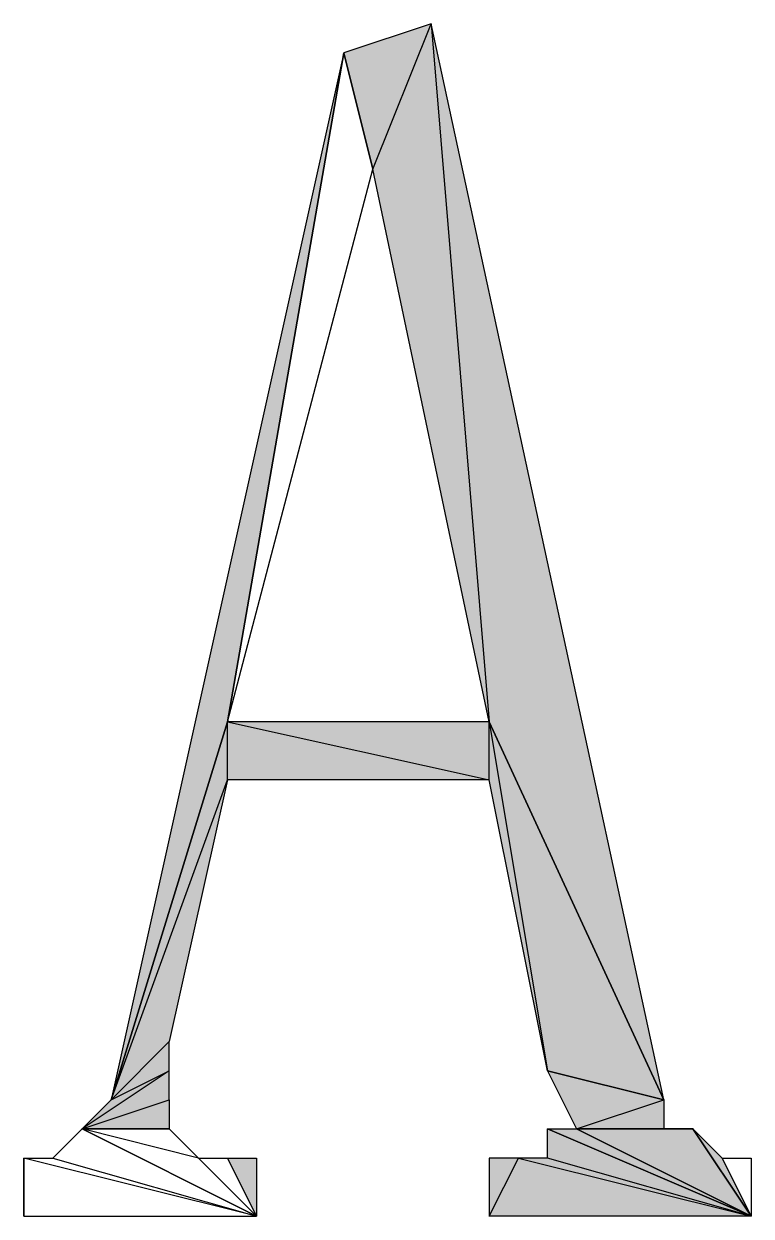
# Model space of a CAD drawing. Header units: inches. Extents: x -244 to 17, y 0 to 370.
# Drawn here: x -236.971 to -235.384, y 8.647 to 11.25 of the extents above; entities that cross this region are included whole.
import ezdxf

# ---------------------------------------------------------------- set-up
doc = ezdxf.new("R2010")
doc.units = ezdxf.units.IN
doc.header["$MEASUREMENT"] = 0
doc.layers.add('图层 1', color=7, linetype='Continuous')

# ---------------------------------------------------------------- blocks, each defined once
blk = doc.blocks.new('block 2')
at = {"layer": '图层 1', "true_color": 0xffffff}
h = blk.add_hatch(color=7, dxfattribs=at)
h.dxf.hatch_style = 2
h.paths.add_polyline_path([(28.956, 257.4926), (29.0194, 257.3021), (28.956, 257.3021)])
h.paths.add_polyline_path([(29.083, 257.3021), (28.956, 257.4926), (29.0194, 257.3021)])
h.paths.add_polyline_path([(29.0194, 257.4291), (29.083, 257.3021), (28.956, 257.4926)])
h = blk.add_hatch(color=7, dxfattribs=at)
h.dxf.hatch_style = 2
h.paths.add_polyline_path([(29.0194, 257.4291), (29.7181, 257.1752), (29.8451, 257.1752)])
h.paths.add_polyline_path([(29.1466, 257.3021), (29.0194, 257.4291), (29.7181, 257.1752)])
h.paths.add_polyline_path([(29.083, 257.3021), (29.1466, 257.3021), (29.0194, 257.4291)])
h = blk.add_hatch(color=7, dxfattribs=at)
h.dxf.hatch_style = 2
h.paths.add_polyline_path([(29.0194, 257.4291), (29.8451, 257.1752), (31.3056, 256.9213)])
h = blk.add_hatch(color=7, dxfattribs=at)
h.dxf.hatch_style = 2
h.paths.add_polyline_path([(28.8925, 257.1752), (28.8925, 257.1116), (28.7655, 257.1116)])
h = blk.add_hatch(color=7, dxfattribs=at)
h.dxf.hatch_style = 2
h.paths.add_polyline_path([(29.7181, 257.1752), (29.8451, 257.1752), (29.7181, 256.6036)])
h = blk.add_hatch(color=7, dxfattribs=at)
h.dxf.hatch_style = 2
h.paths.add_polyline_path([(29.8451, 257.1752), (29.7181, 256.6036), (29.8451, 256.6036)])
h = blk.add_hatch(color=7, dxfattribs=at)
h.dxf.hatch_style = 2
h.paths.add_polyline_path([(31.369, 256.7308), (29.8451, 256.6036), (29.0194, 256.2226)])
h.paths.add_polyline_path([(31.0515, 256.8577), (31.369, 256.7308), (29.8451, 256.6036)])
h.paths.add_polyline_path([(31.3056, 256.9213), (31.0515, 256.8577), (31.369, 256.7308)])
h = blk.add_hatch(color=7, dxfattribs=at)
h.dxf.hatch_style = 2
h.paths.add_polyline_path([(28.7655, 256.6036), (28.8925, 256.5402), (28.7655, 256.0321)])
h.paths.add_polyline_path([(28.8925, 256.6036), (28.7655, 256.6036), (28.8925, 256.5402)])
h = blk.add_hatch(color=7, dxfattribs=at)
h.dxf.hatch_style = 2
h.paths.add_polyline_path([(29.8451, 256.6036), (29.083, 256.4767), (29.0194, 256.2226)])
h.paths.add_polyline_path([(29.7181, 256.6036), (29.8451, 256.6036), (29.083, 256.4767)])
h = blk.add_hatch(color=7, dxfattribs=at)
h.dxf.hatch_style = 2
h.paths.add_polyline_path([(28.7655, 256.0321), (28.8925, 256.4767), (28.8925, 256.5402)])
h.paths.add_polyline_path([(28.956, 256.4767), (28.7655, 256.0321), (28.8925, 256.4767)])
h = blk.add_hatch(color=7, dxfattribs=at)
h.dxf.hatch_style = 2
h.paths.add_polyline_path([(28.956, 256.4767), (28.956, 256.4131), (28.7655, 256.0321)])
h = blk.add_hatch(color=7, dxfattribs=at)
h.dxf.hatch_style = 2
h.paths.add_polyline_path([(29.083, 256.4767), (28.956, 256.4131), (29.0194, 256.2226)])
h = blk.add_hatch(color=7, dxfattribs=at)
h.dxf.hatch_style = 2
h.paths.add_polyline_path([(28.956, 256.4131), (28.956, 256.1592), (28.7655, 256.0321)])
h.paths.add_polyline_path([(29.0194, 256.2226), (28.956, 256.2226), (28.956, 256.4131)])
h = blk.add_hatch(color=7, dxfattribs=at)
h.dxf.hatch_style = 2
h.paths.add_polyline_path([(28.956, 256.1592), (28.8925, 256.0956), (28.7655, 256.0321)])
at = {"layer": '图层 1', "lineweight": 0}
for points in [[(28.7655, 257.1116), (28.8925, 257.6196), (28.7655, 257.6196), (28.7655, 257.1116)], [(28.8925, 257.5562), (28.7655, 257.1116), (28.8925, 257.6196), (28.8925, 257.5562)], [(28.7655, 257.1116), (28.956, 257.4926), (28.8925, 257.5562), (28.7655, 257.1116)], [(28.8925, 257.2387), (28.956, 257.4926), (28.7655, 257.1116), (28.8925, 257.2387)], [(28.956, 257.3021), (28.8925, 257.2387), (28.956, 257.4926), (28.956, 257.3021)], [(28.956, 257.4926), (29.0194, 257.3021), (28.956, 257.3021), (28.956, 257.4926)], [(29.083, 257.3021), (28.956, 257.4926), (29.0194, 257.3021), (29.083, 257.3021)], [(29.0194, 257.4291), (29.083, 257.3021), (28.956, 257.4926), (29.0194, 257.4291)], [(29.0194, 257.4291), (29.7181, 257.1752), (29.8451, 257.1752), (29.0194, 257.4291)], [(29.1466, 257.3021), (29.0194, 257.4291), (29.7181, 257.1752), (29.1466, 257.3021)], [(29.083, 257.3021), (29.1466, 257.3021), (29.0194, 257.4291), (29.083, 257.3021)], [(29.0194, 257.4291), (29.8451, 257.1752), (31.3056, 256.9213), (29.0194, 257.4291)], [(28.8925, 257.1752), (28.7655, 257.1116), (28.8925, 257.2387), (28.8925, 257.1752)], [(28.8925, 257.1752), (28.8925, 257.1116), (28.7655, 257.1116), (28.8925, 257.1752)], [(29.7181, 257.1752), (29.8451, 257.1752), (29.7181, 256.6036), (29.7181, 257.1752)], [(29.8451, 257.1752), (29.7181, 256.6036), (29.8451, 256.6036), (29.8451, 257.1752)], [(31.0515, 256.8577), (31.3056, 256.9213), (29.8451, 257.1752), (31.0515, 256.8577)], [(31.3056, 256.9213), (31.0515, 256.8577), (31.369, 256.7308), (31.3056, 256.9213)], [(31.0515, 256.8577), (31.369, 256.7308), (29.8451, 256.6036), (31.0515, 256.8577)], [(31.369, 256.7308), (29.8451, 256.6036), (29.0194, 256.2226), (31.369, 256.7308)], [(28.7655, 256.6036), (28.8925, 256.5402), (28.7655, 256.0321), (28.7655, 256.6036)], [(28.8925, 256.6036), (28.7655, 256.6036), (28.8925, 256.5402), (28.8925, 256.6036)], [(29.8451, 256.6036), (29.083, 256.4767), (29.0194, 256.2226), (29.8451, 256.6036)], [(29.7181, 256.6036), (29.8451, 256.6036), (29.083, 256.4767), (29.7181, 256.6036)], [(28.7655, 256.0321), (28.8925, 256.4767), (28.8925, 256.5402), (28.7655, 256.0321)], [(28.956, 256.4767), (28.956, 256.4131), (28.7655, 256.0321), (28.956, 256.4767)], [(28.956, 256.4767), (28.7655, 256.0321), (28.8925, 256.4767), (28.956, 256.4767)], [(29.083, 256.4767), (28.956, 256.4131), (29.0194, 256.2226), (29.083, 256.4767)], [(28.956, 256.4131), (28.956, 256.1592), (28.7655, 256.0321), (28.956, 256.4131)], [(28.956, 256.2226), (28.956, 256.4131), (28.956, 256.1592), (28.956, 256.2226)], [(29.0194, 256.2226), (28.956, 256.2226), (28.956, 256.4131), (29.0194, 256.2226)], [(28.956, 256.1592), (28.8925, 256.0956), (28.7655, 256.0321), (28.956, 256.1592)], [(28.8925, 256.0321), (28.7655, 256.0321), (28.8925, 256.0956), (28.8925, 256.0321)]]:
    blk.add_lwpolyline(points, dxfattribs=at)
at = {"layer": '图层 1', "color": 7, "lineweight": 25, "true_color": 0xffffff}
for points in [[(28.7655, 257.1116), (28.8925, 257.6196), (28.7655, 257.6196), (28.7655, 257.1116)], [(28.8925, 257.5562), (28.7655, 257.1116), (28.8925, 257.6196), (28.8925, 257.5562)], [(28.7655, 257.1116), (28.956, 257.4926), (28.8925, 257.5562), (28.7655, 257.1116)], [(28.8925, 257.2387), (28.956, 257.4926), (28.7655, 257.1116), (28.8925, 257.2387)], [(28.956, 257.3021), (28.8925, 257.2387), (28.956, 257.4926), (28.956, 257.3021)], [(28.956, 257.4926), (29.0194, 257.3021), (28.956, 257.3021), (28.956, 257.4926)], [(29.083, 257.3021), (28.956, 257.4926), (29.0194, 257.3021), (29.083, 257.3021)], [(29.0194, 257.4291), (29.083, 257.3021), (28.956, 257.4926), (29.0194, 257.4291)], [(29.0194, 257.4291), (29.7181, 257.1752), (29.8451, 257.1752), (29.0194, 257.4291)], [(29.1466, 257.3021), (29.0194, 257.4291), (29.7181, 257.1752), (29.1466, 257.3021)], [(29.083, 257.3021), (29.1466, 257.3021), (29.0194, 257.4291), (29.083, 257.3021)], [(29.0194, 257.4291), (29.8451, 257.1752), (31.3056, 256.9213), (29.0194, 257.4291)], [(28.8925, 257.1752), (28.7655, 257.1116), (28.8925, 257.2387), (28.8925, 257.1752)], [(28.8925, 257.1752), (28.8925, 257.1116), (28.7655, 257.1116), (28.8925, 257.1752)], [(29.7181, 257.1752), (29.8451, 257.1752), (29.7181, 256.6036), (29.7181, 257.1752)], [(29.8451, 257.1752), (29.7181, 256.6036), (29.8451, 256.6036), (29.8451, 257.1752)], [(31.0515, 256.8577), (31.3056, 256.9213), (29.8451, 257.1752), (31.0515, 256.8577)], [(31.3056, 256.9213), (31.0515, 256.8577), (31.369, 256.7308), (31.3056, 256.9213)], [(31.0515, 256.8577), (31.369, 256.7308), (29.8451, 256.6036), (31.0515, 256.8577)], [(31.369, 256.7308), (29.8451, 256.6036), (29.0194, 256.2226), (31.369, 256.7308)], [(28.7655, 256.6036), (28.8925, 256.5402), (28.7655, 256.0321), (28.7655, 256.6036)], [(28.8925, 256.6036), (28.7655, 256.6036), (28.8925, 256.5402), (28.8925, 256.6036)], [(29.8451, 256.6036), (29.083, 256.4767), (29.0194, 256.2226), (29.8451, 256.6036)], [(29.7181, 256.6036), (29.8451, 256.6036), (29.083, 256.4767), (29.7181, 256.6036)], [(28.7655, 256.0321), (28.8925, 256.4767), (28.8925, 256.5402), (28.7655, 256.0321)], [(28.956, 256.4767), (28.956, 256.4131), (28.7655, 256.0321), (28.956, 256.4767)], [(28.956, 256.4767), (28.7655, 256.0321), (28.8925, 256.4767), (28.956, 256.4767)], [(29.083, 256.4767), (28.956, 256.4131), (29.0194, 256.2226), (29.083, 256.4767)], [(28.956, 256.4131), (28.956, 256.1592), (28.7655, 256.0321), (28.956, 256.4131)], [(28.956, 256.2226), (28.956, 256.4131), (28.956, 256.1592), (28.956, 256.2226)], [(29.0194, 256.2226), (28.956, 256.2226), (28.956, 256.4131), (29.0194, 256.2226)], [(28.956, 256.1592), (28.8925, 256.0956), (28.7655, 256.0321), (28.956, 256.1592)], [(28.8925, 256.0321), (28.7655, 256.0321), (28.8925, 256.0956), (28.8925, 256.0321)]]:
    blk.add_lwpolyline(points, dxfattribs=at)
at = {"layer": '图层 1', "lineweight": 0}
for points, knots in [([(28.8925, 257.6196), (28.8925, 257.6196), (28.7655, 257.6196), (28.7655, 257.6196), (28.7655, 257.6196), (28.8925, 257.6196), (28.8925, 257.6196)], [0, 0, 0, 0, 1, 1, 1, 2, 2, 2, 2]), ([(28.956, 257.4926), (28.956, 257.4926), (28.7655, 257.1116), (28.7655, 257.1116), (28.7655, 257.1116), (28.956, 257.4926), (28.956, 257.4926)], [0, 0, 0, 0, 1, 1, 1, 2, 2, 2, 2]), ([(28.7655, 257.1116), (28.7655, 257.1116), (28.8925, 257.2387), (28.8925, 257.2387), (28.8925, 257.2387), (28.7655, 257.1116), (28.7655, 257.1116)], [0, 0, 0, 0, 1, 1, 1, 2, 2, 2, 2]), ([(31.0515, 256.8577), (31.0515, 256.8577), (31.0515, 256.8577), (31.0515, 256.8577), (31.0515, 256.8577), (31.3056, 256.9213), (31.3056, 256.9213), (31.3056, 256.9213), (31.0515, 256.8577), (31.0515, 256.8577)], [0, 0, 0, 0, 1, 1, 1, 2, 2, 2, 3, 3, 3, 3]), ([(29.083, 256.4767), (29.083, 256.4767), (29.083, 256.4767), (29.083, 256.4767), (29.083, 256.4767), (29.0194, 256.2226), (29.0194, 256.2226), (29.0194, 256.2226), (29.083, 256.4767), (29.083, 256.4767)], [0, 0, 0, 0, 1, 1, 1, 2, 2, 2, 3, 3, 3, 3]), ([(28.7655, 256.0321), (28.7655, 256.0321), (28.8925, 256.0956), (28.8925, 256.0956), (28.8925, 256.0956), (28.7655, 256.0321), (28.7655, 256.0321)], [0, 0, 0, 0, 1, 1, 1, 2, 2, 2, 2])]:
    blk.add_open_spline(points, degree=3, knots=knots, dxfattribs=at)
at = {"layer": '图层 1', "color": 7, "lineweight": 25, "true_color": 0xffffff}
for points, knots in [([(28.8925, 257.6196), (28.8925, 257.6196), (28.7655, 257.6196), (28.7655, 257.6196), (28.7655, 257.6196), (28.8925, 257.6196), (28.8925, 257.6196)], [0, 0, 0, 0, 1, 1, 1, 2, 2, 2, 2]), ([(28.956, 257.4926), (28.956, 257.4926), (28.7655, 257.1116), (28.7655, 257.1116), (28.7655, 257.1116), (28.956, 257.4926), (28.956, 257.4926)], [0, 0, 0, 0, 1, 1, 1, 2, 2, 2, 2]), ([(28.7655, 257.1116), (28.7655, 257.1116), (28.8925, 257.2387), (28.8925, 257.2387), (28.8925, 257.2387), (28.7655, 257.1116), (28.7655, 257.1116)], [0, 0, 0, 0, 1, 1, 1, 2, 2, 2, 2]), ([(31.0515, 256.8577), (31.0515, 256.8577), (31.0515, 256.8577), (31.0515, 256.8577), (31.0515, 256.8577), (31.3056, 256.9213), (31.3056, 256.9213), (31.3056, 256.9213), (31.0515, 256.8577), (31.0515, 256.8577)], [0, 0, 0, 0, 1, 1, 1, 2, 2, 2, 3, 3, 3, 3]), ([(29.083, 256.4767), (29.083, 256.4767), (29.083, 256.4767), (29.083, 256.4767), (29.083, 256.4767), (29.0194, 256.2226), (29.0194, 256.2226), (29.0194, 256.2226), (29.083, 256.4767), (29.083, 256.4767)], [0, 0, 0, 0, 1, 1, 1, 2, 2, 2, 3, 3, 3, 3]), ([(28.7655, 256.0321), (28.7655, 256.0321), (28.8925, 256.0956), (28.8925, 256.0956), (28.8925, 256.0956), (28.7655, 256.0321), (28.7655, 256.0321)], [0, 0, 0, 0, 1, 1, 1, 2, 2, 2, 2])]:
    blk.add_open_spline(points, degree=3, knots=knots, dxfattribs=at)

msp = doc.modelspace()

# ---------------------------------------------------------------- block references
at = {"layer": '图层 1', "rotation": 90}
msp.add_blockref('block 2', (20.6482, -20.1187), dxfattribs=at)

doc.saveas('drawing.dxf')
